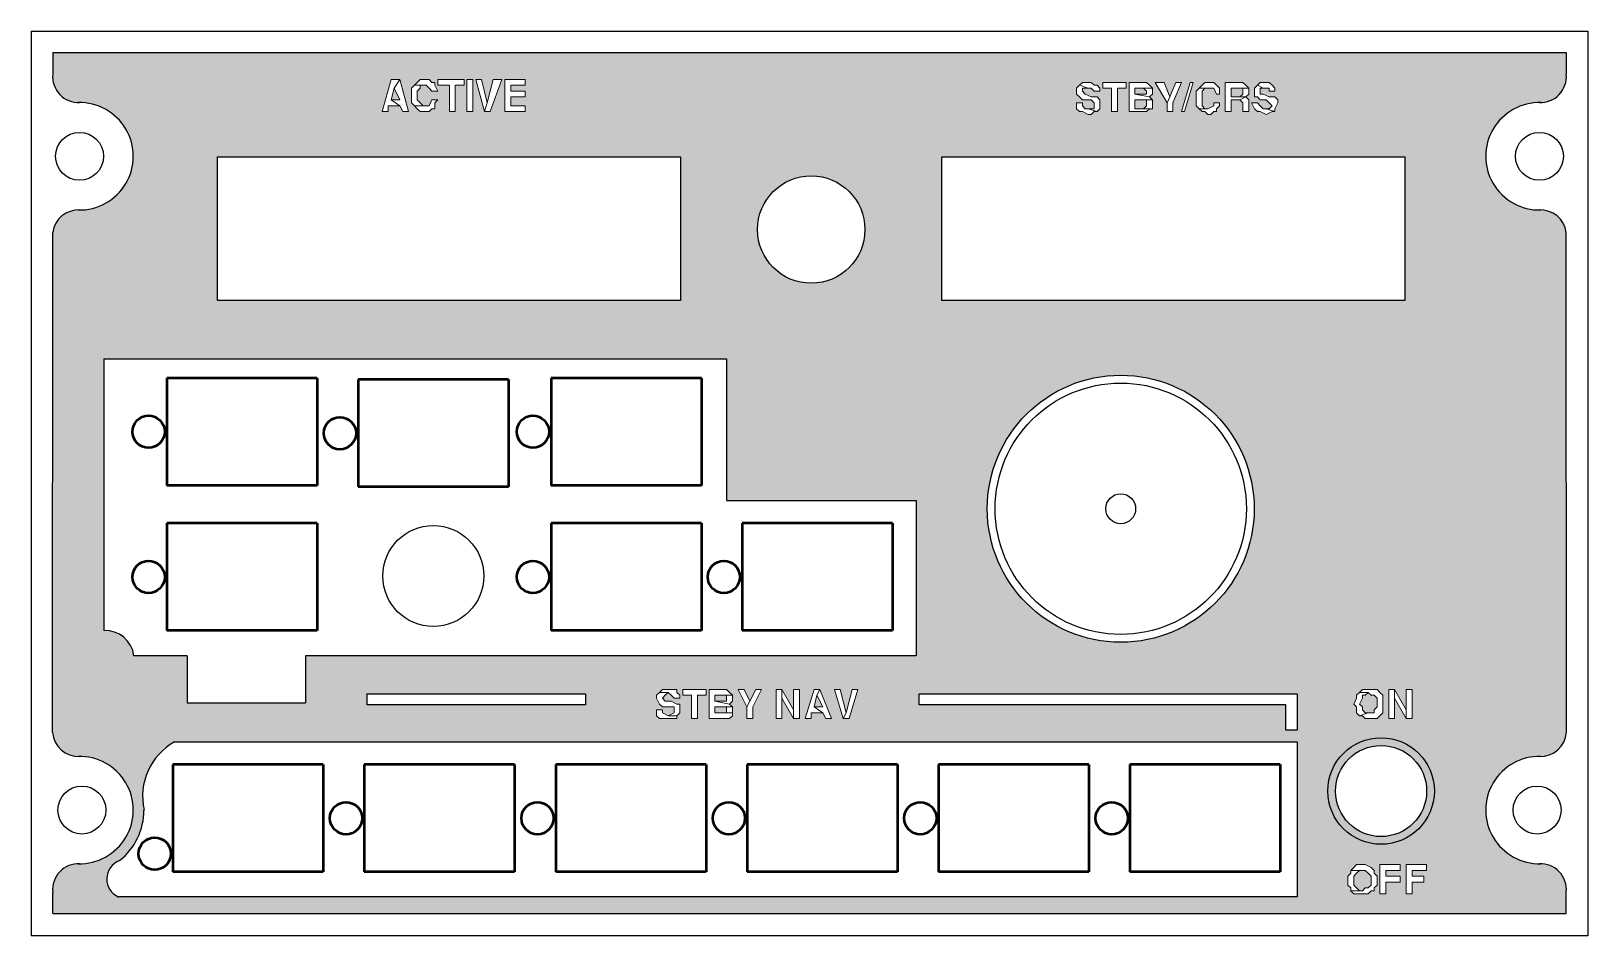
# Model space of a CAD drawing. Header units: inches. Extents: x 0 to 145, y 0 to 84.
import ezdxf

# ---------------------------------------------------------------- set-up
doc = ezdxf.new("R2010")
doc.units = ezdxf.units.IN
doc.header["$MEASUREMENT"] = 0

msp = doc.modelspace()

# ---------------------------------------------------------------- hatches: boundary and pattern name
at = {"true_color": 0x000000}
h = msp.add_hatch(color=18, dxfattribs=at)
h.dxf.hatch_style = 1
h.paths.add_polyline_path([(142.98, 65.48, 0.371801), (140.62, 67.58, -1.025802), (140.62, 77.57, 0.438302), (142.99, 80.22), (142.99, 82.22), (2.01, 82.22), (2.01, 80.22, 0.438302), (4.38, 77.57, -1.025802), (4.38, 67.58, 0.371801), (2.02, 65.48), (2, 18.92, 0.38499), (4.37, 16.71, -1.027097), (4.39, 6.71, 0.438302), (2.01, 4.07), (2.01, 2.07), (142.99, 2.07), (142.99, 4.07, 0.438302), (140.61, 6.71, -1.027097), (140.63, 16.71, 0.38499), (143, 18.92)])
h.paths.add_polyline_path([(89.06, 39.76, -1), (113.91, 39.76, -1)], flags=16)
h.paths.add_polyline_path([(89.79, 39.76, -1), (113.19, 39.76, -1)], flags=0)
h.paths.add_polyline_path([(117.91, 22.54), (117.91, 19.16), (116.87, 19.16), (116.87, 21.51), (82.7, 21.51), (82.7, 22.54)], flags=16)
h.paths.add_polyline_path([(82.44, 26.08), (25.57, 26.08), (25.57, 21.7), (14.52, 21.7), (14.52, 26.08), (9.58, 26.08, 0.379663), (6.77, 28.44), (6.77, 53.7), (64.77, 53.7), (64.77, 40.53), (82.44, 40.53)], flags=16)
h.paths.add_polyline_path([(117.93, 18.06), (117.93, 3.62), (8.15, 3.62, -0.681273), (8.24, 7.01, 0.229147), (10.51, 11.71, -0.331877), (13.36, 18.06)], flags=16)
h.paths.add_polyline_path([(80.22, 28.41), (66.22, 28.41), (66.22, 38.41), (80.22, 38.41)], flags=0)
h.paths.add_polyline_path([(98.52, 15.95), (98.52, 5.95), (84.52, 5.95), (84.52, 15.95)], flags=0)
h.paths.add_polyline_path([(77, 22.94), (76.18, 20.22), (75.64, 20.22), (74.83, 22.94), (75.37, 22.94), (75.91, 20.76), (76.46, 22.94)], flags=16)
h.paths.add_polyline_path([(100.1, 39.76, -1), (102.88, 39.76, -1)], flags=0)
h.paths.add_polyline_path([(80.69, 15.95), (80.69, 5.95), (66.69, 5.95), (66.69, 15.95)], flags=0)
h.paths.add_polyline_path([(102.35, 15.95), (116.35, 15.95), (116.35, 5.95), (102.35, 5.95)], flags=0)
h.paths.add_polyline_path([(84.32, 10.95, -1), (81.32, 10.95, -1)], flags=0)
h.paths.add_polyline_path([(74.55, 20.22), (74.01, 20.22), (73.74, 20.76), (72.65, 20.76), (72.65, 20.22), (72.11, 20.22), (72.92, 22.94), (73.47, 22.94)], flags=16)
h.paths.add_polyline_path([(102.15, 10.95, -1), (99.15, 10.95, -1)], flags=0)
h.paths.add_polyline_path([(71.56, 22.94), (71.56, 20.22), (71.02, 20.22), (69.93, 22.12), (69.93, 20.22), (69.39, 20.22), (69.39, 22.94), (69.93, 22.94), (71.02, 21.03), (71.02, 22.94)], flags=16)
h.paths.add_polyline_path([(68.03, 22.94), (67.22, 21.31), (67.22, 20.22), (66.67, 20.22), (66.67, 21.31), (65.86, 22.94), (66.4, 22.94), (66.95, 21.85), (67.49, 22.94)], flags=16)
h.paths.add_polyline_path([(63.02, 33.41, -1), (66.02, 33.41, -1)], flags=0)
h.paths.add_polyline_path([(65.32, 22.39), (65.32, 22.12), (65.32, 21.85), (65.04, 21.58), (65.32, 21.31), (65.32, 21.03), (65.32, 20.76), (65.32, 20.49), (65.04, 20.22), (64.5, 20.22), (63.14, 20.22), (63.14, 22.94), (64.5, 22.94), (64.77, 22.94), (65.04, 22.66)], flags=16)
h.paths.add_polyline_path([(62.87, 22.94), (62.87, 22.39), (62.06, 22.39), (62.06, 20.22), (61.51, 20.22), (61.51, 22.39), (60.7, 22.39), (60.7, 22.94)], flags=16)
h.paths.add_polyline_path([(62.44, 28.41), (48.44, 28.41), (48.44, 38.41), (62.44, 38.41)], flags=0)
h.paths.add_polyline_path([(66.49, 10.95, -1), (63.49, 10.95, -1)], flags=0)
h.paths.add_polyline_path([(62.86, 15.95), (62.86, 5.95), (48.86, 5.95), (48.86, 15.95)], flags=0)
h.paths.add_polyline_path([(60.43, 22.39), (60.43, 22.12), (59.88, 22.12), (59.61, 22.39), (59.34, 22.66), (59.07, 22.39), (58.8, 22.12), (59.07, 21.85), (59.61, 21.85), (60.15, 21.58), (60.43, 21.58), (60.43, 21.31), (60.43, 21.03), (60.43, 20.76), (60.15, 20.49), (60.15, 20.22), (59.88, 20.22), (59.61, 20.22), (59.34, 20.22), (59.07, 20.22), (58.52, 20.22), (58.25, 20.49), (58.25, 21.03), (58.8, 21.03), (58.8, 20.76), (59.34, 20.49), (59.88, 20.76), (59.88, 21.03), (59.88, 21.31), (59.61, 21.31), (58.8, 21.31), (58.52, 21.58), (58.25, 22.12), (58.25, 22.39), (58.52, 22.66), (58.8, 22.94), (59.34, 22.94), (59.61, 22.94), (60.15, 22.94), (60.15, 22.66)], flags=16)
h.paths.add_polyline_path([(84.83, 59.15), (84.83, 72.51), (127.94, 72.51), (127.94, 59.15)], flags=16)
h.paths.add_polyline_path([(62.44, 41.93), (48.44, 41.93), (48.44, 51.93), (62.44, 51.93)], flags=0)
h.paths.add_polyline_path([(130.71, 13.48, -1), (120.78, 13.48, -1)], flags=16)
h.paths.add_polyline_path([(123.19, 21.58), (123.46, 22.12), (123.46, 22.39), (123.73, 22.66), (124, 22.94), (124.27, 22.94), (124.55, 22.94), (125.09, 22.94), (125.36, 22.94), (125.63, 22.66), (125.9, 22.39), (125.9, 21.85), (125.9, 21.58), (125.9, 21.31), (125.9, 20.76), (125.63, 20.49), (125.36, 20.22), (125.09, 20.22), (124.55, 20.22), (124.27, 20.22), (124, 20.49), (123.73, 20.49), (123.46, 20.76), (123.46, 21.31)], flags=16)
h.paths.add_polyline_path([(129.98, 13.48, -1), (121.51, 13.48, -1)], flags=0)
h.paths.add_polyline_path([(126.45, 22.94), (126.99, 22.94), (128.08, 21.03), (128.08, 22.94), (128.62, 22.94), (128.62, 20.22), (128.08, 20.22), (126.99, 22.12), (126.99, 20.22), (126.45, 20.22)], flags=16)
h.paths.add_polyline_path([(67.66, 65.75, -1), (77.66, 65.75, -1)], flags=16)
h.paths.add_polyline_path([(122.91, 6.09), (123.19, 6.36), (123.46, 6.63), (124, 6.63), (124.27, 6.63), (124.82, 6.36), (125.09, 6.09), (125.09, 5.82), (125.36, 5.55), (125.36, 5.28), (125.36, 4.73), (125.09, 4.46), (125.09, 4.19), (124.82, 4.19), (124.55, 3.92), (124.27, 3.92), (124, 3.92), (123.73, 3.92), (123.19, 3.92), (122.91, 4.19), (122.91, 4.46), (122.64, 4.73), (122.64, 5.28), (122.64, 5.55), (122.91, 5.82)], flags=16)
h.paths.add_polyline_path([(51.65, 22.54), (51.65, 21.51), (31.28, 21.51), (31.28, 22.54)], flags=16)
h.paths.add_polyline_path([(125.63, 6.63), (127.53, 6.63), (127.53, 6.09), (126.18, 6.09), (126.18, 5.55), (127.53, 5.55), (127.53, 5), (126.18, 5), (126.18, 3.92), (125.63, 3.92)], flags=16)
h.paths.add_polyline_path([(45.24, 33.41, -1), (48.24, 33.41, -1)], flags=0)
h.paths.add_polyline_path([(128.08, 6.63), (129.98, 6.63), (129.98, 6.09), (128.62, 6.09), (128.62, 5.55), (129.71, 5.55), (129.71, 5), (128.62, 5), (128.62, 3.92), (128.08, 3.92)], flags=16)
h.paths.add_polyline_path([(60.49, 59.15), (17.37, 59.15), (17.37, 72.51), (60.49, 72.51)], flags=16)
h.paths.add_polyline_path([(48.66, 10.95, -1), (45.66, 10.95, -1)], flags=0)
h.paths.add_polyline_path([(45.24, 46.93, -1), (48.24, 46.93, -1)], flags=0)
h.paths.add_polyline_path([(45.03, 15.95), (45.03, 5.95), (31.03, 5.95), (31.03, 15.95)], flags=0)
h.paths.add_polyline_path([(44.46, 41.79), (30.46, 41.79), (30.46, 51.79), (44.46, 51.79)], flags=0)
h.paths.add_polyline_path([(32.76, 33.5, -1), (42.16, 33.5, -1)], flags=0)
h.paths.add_polyline_path([(98.46, 76.46), (97.92, 76.73), (97.65, 76.73), (97.38, 77), (97.38, 77.55), (97.92, 77.55), (97.92, 77.28), (98.19, 77), (98.46, 77), (98.73, 77), (99.01, 77), (99.01, 77.28), (99.01, 77.55), (98.73, 77.82), (97.92, 77.82), (97.65, 78.09), (97.38, 78.36), (97.38, 78.63), (97.38, 78.91), (97.65, 79.18), (97.92, 79.45), (98.19, 79.45), (98.46, 79.45), (98.73, 79.45), (99.01, 79.18), (99.28, 79.18), (99.55, 78.91), (99.55, 78.63), (99.01, 78.63), (98.73, 78.91), (98.46, 78.91), (97.92, 78.91), (97.92, 78.63), (98.19, 78.36), (98.73, 78.09), (99.28, 78.09), (99.55, 77.82), (99.55, 77.55), (99.55, 77), (99.28, 76.73), (99.01, 76.73), (98.73, 76.46)], flags=16)
h.paths.add_polyline_path([(100.64, 76.73), (100.64, 78.91), (99.82, 78.91), (99.82, 79.45), (101.99, 79.45), (101.99, 78.91), (101.18, 78.91), (101.18, 76.73)], flags=16)
h.paths.add_polyline_path([(102.27, 76.73), (102.27, 79.45), (103.35, 79.45), (103.9, 79.45), (104.17, 79.18), (104.44, 78.91), (104.44, 78.63), (104.44, 78.36), (104.17, 78.09), (104.44, 77.82), (104.44, 77.55), (104.44, 77), (104.17, 77), (103.9, 76.73), (103.62, 76.73)], flags=16)
h.paths.add_polyline_path([(105.8, 76.73), (105.8, 77.55), (104.71, 79.45), (105.53, 79.45), (106.07, 78.09), (106.61, 79.45), (107.16, 79.45), (106.34, 77.55), (106.34, 76.73)], flags=16)
h.paths.add_polyline_path([(107.16, 76.73), (107.97, 79.45), (108.24, 79.45), (107.43, 76.73)], flags=16)
h.paths.add_polyline_path([(109.6, 76.46), (109.33, 76.73), (109.06, 76.73), (108.79, 77), (108.52, 77.28), (108.52, 77.55), (108.52, 78.09), (108.52, 78.36), (108.52, 78.63), (108.79, 78.91), (109.06, 79.18), (109.33, 79.45), (109.6, 79.45), (110.15, 79.45), (110.42, 79.18), (110.69, 78.91), (110.69, 78.63), (110.69, 78.36), (110.42, 78.36), (110.15, 78.91), (109.87, 78.91), (109.6, 78.91), (109.33, 78.91), (109.06, 78.63), (109.06, 78.36), (109.06, 78.09), (109.06, 77.55), (109.06, 77.28), (109.33, 77), (109.6, 77), (110.15, 77.28), (110.15, 77.55), (110.69, 77.55), (110.69, 77.28), (110.42, 77), (110.42, 76.73), (110.15, 76.73), (109.87, 76.46)], flags=16)
h.paths.add_polyline_path([(111.23, 76.73), (111.23, 79.45), (112.86, 79.45), (113.13, 79.18), (113.41, 78.91), (113.41, 78.63), (113.41, 78.36), (113.13, 78.09), (113.41, 77.82), (113.41, 77.55), (113.41, 77), (113.41, 76.73), (112.86, 76.73), (112.86, 77), (112.86, 77.28), (112.86, 77.55), (112.59, 77.82), (111.78, 77.82), (111.78, 76.73)], flags=16)
h.paths.add_polyline_path([(114.22, 76.73), (113.95, 77), (113.68, 77.55), (114.22, 77.55), (114.49, 77.28), (114.76, 77), (115.04, 77), (115.31, 77), (115.58, 77.28), (115.31, 77.55), (115.04, 77.82), (114.49, 77.82), (114.22, 78.09), (113.95, 78.09), (113.95, 78.36), (113.95, 78.63), (113.95, 78.91), (114.22, 79.18), (114.49, 79.45), (114.76, 79.45), (115.31, 79.45), (115.58, 79.18), (115.85, 78.91), (115.85, 78.63), (115.31, 78.63), (115.31, 78.91), (115.04, 78.91), (114.76, 78.91), (114.49, 78.91), (114.49, 78.63), (114.49, 78.36), (114.76, 78.36), (115.31, 78.09), (115.58, 78.09), (115.85, 78.09), (116.12, 77.82), (116.12, 77.55), (115.85, 77), (115.85, 76.73), (115.58, 76.73), (115.04, 76.46), (114.49, 76.73)], flags=16)
h.paths.add_polyline_path([(30.83, 10.95, -1), (27.83, 10.95, -1)], flags=0)
h.paths.add_polyline_path([(27.26, 46.79, -1), (30.26, 46.79, -1)], flags=0)
h.paths.add_polyline_path([(26.64, 28.41), (12.64, 28.41), (12.64, 38.41), (26.64, 38.41)], flags=0)
h.paths.add_polyline_path([(27.21, 15.95), (27.21, 5.95), (13.21, 5.95), (13.21, 15.95)], flags=0)
h.paths.add_polyline_path([(26.64, 41.93), (12.64, 41.93), (12.64, 51.93), (26.64, 51.93)], flags=0)
h.paths.add_polyline_path([(46.03, 76.73), (44.12, 76.73), (44.12, 79.72), (46.03, 79.72), (46.03, 79.18), (44.67, 79.18), (44.67, 78.63), (46.03, 78.63), (46.03, 78.09), (44.67, 78.09), (44.67, 77.28), (46.03, 77.28)], flags=16)
h.paths.add_polyline_path([(42.77, 76.73), (42.22, 76.73), (41.41, 79.72), (41.95, 79.72), (42.49, 77.55), (43.04, 79.72), (43.85, 79.72)], flags=16)
h.paths.add_polyline_path([(41.13, 76.73), (40.59, 76.73), (40.59, 79.72), (41.13, 79.72)], flags=16)
h.paths.add_polyline_path([(39.5, 76.73), (38.96, 76.73), (38.96, 79.18), (37.87, 79.18), (37.87, 79.72), (40.32, 79.72), (40.32, 79.18), (39.5, 79.18)], flags=16)
h.paths.add_polyline_path([(37.6, 77), (37.33, 77), (37.06, 76.73), (36.79, 76.73), (36.52, 76.73), (36.24, 76.73), (35.97, 77), (35.7, 77.28), (35.43, 77.55), (35.43, 77.82), (35.43, 78.09), (35.43, 78.63), (35.43, 78.91), (35.7, 79.18), (35.97, 79.45), (36.24, 79.72), (36.79, 79.72), (37.06, 79.72), (37.33, 79.45), (37.6, 79.45), (37.6, 79.18), (37.87, 78.63), (37.33, 78.63), (37.06, 78.91), (36.79, 79.18), (36.24, 79.18), (36.24, 78.91), (35.97, 78.63), (35.97, 78.09), (35.97, 77.82), (36.24, 77.55), (36.52, 77.28), (36.79, 77.28), (37.06, 77.28), (37.33, 77.82), (37.87, 77.82), (37.6, 77.55)], flags=16)
h.paths.add_polyline_path([(35.16, 76.73), (34.61, 76.73), (34.34, 77.28), (33.26, 77.28), (33.26, 76.73), (32.71, 76.73), (33.53, 79.72), (34.34, 79.72)], flags=16)
h.paths.add_polyline_path([(9.44, 33.41, -1), (12.44, 33.41, -1)], flags=0)
h.paths.add_polyline_path([(13.01, 7.65, -1), (10.01, 7.65, -1)], flags=0)
h.paths.add_polyline_path([(9.44, 46.93, -1), (12.44, 46.93, -1)], flags=0)
h.paths.add_polyline_path([(125.36, 22.12), (125.09, 22.39), (124.82, 22.39), (124.55, 22.66), (124.27, 22.39), (124, 22.39), (124, 22.12), (123.73, 21.58), (124, 21.31), (124, 21.03), (124.27, 20.76), (124.55, 20.76), (125.09, 20.76), (125.09, 21.03), (125.36, 21.31), (125.36, 21.58)], flags=0)
h.paths.add_polyline_path([(73.19, 22.39), (72.92, 21.31), (73.74, 21.31)], flags=0)
h.paths.add_polyline_path([(64.77, 21.03), (64.77, 21.31), (64.5, 21.31), (63.69, 21.31), (63.69, 20.76), (64.77, 20.76)], flags=0)
h.paths.add_polyline_path([(64.77, 22.39), (64.5, 22.39), (63.69, 22.39), (63.69, 21.85), (64.5, 21.85), (64.77, 21.85), (64.77, 22.12)], flags=16)
h.paths.add_polyline_path([(124.82, 5.28), (124.82, 5.55), (124.55, 5.82), (124.27, 6.09), (124, 6.09), (123.73, 6.09), (123.46, 5.82), (123.19, 5.55), (123.19, 5.28), (123.19, 4.73), (123.46, 4.46), (123.73, 4.19), (124, 4.19), (124.27, 4.46), (124.55, 4.46), (124.82, 4.73)], flags=0)
h.paths.add_polyline_path([(103.9, 78.63), (103.62, 78.91), (102.81, 78.91), (102.81, 78.36), (103.62, 78.36), (103.9, 78.36)], flags=0)
h.paths.add_polyline_path([(103.9, 77.82), (103.62, 77.82), (102.81, 77.82), (102.81, 77), (103.62, 77), (103.9, 77.28), (103.9, 77.55)], flags=0)
h.paths.add_polyline_path([(112.86, 78.63), (112.86, 78.91), (112.59, 78.91), (111.78, 78.91), (111.78, 78.09), (112.59, 78.09), (112.86, 78.36)], flags=0)
h.paths.add_polyline_path([(33.8, 78.91), (33.53, 77.82), (34.34, 77.82)], flags=0)
h.paths.add_polyline_path([(113.19, 39.76, 1), (89.79, 39.76, 1)], flags=0)
h = msp.add_hatch(color=18, dxfattribs=at)
h.dxf.hatch_style = 1
h.paths.add_polyline_path([(64.77, 21.03), (64.77, 21.31), (64.5, 21.31), (63.69, 21.31), (63.69, 20.76), (64.77, 20.76)])
h.paths.add_polyline_path([(73.19, 22.39), (72.92, 21.31), (73.74, 21.31)])
h.paths.add_polyline_path([(124.82, 5.55), (124.55, 5.82), (124.27, 6.09), (124, 6.09), (123.73, 6.09), (123.46, 5.82), (123.19, 5.55), (123.19, 5.28), (123.19, 4.73), (123.46, 4.46), (123.73, 4.19), (124, 4.19), (124.27, 4.46), (124.55, 4.46), (124.82, 4.73), (124.82, 5.28)])
h.paths.add_polyline_path([(125.36, 21.58), (125.36, 22.12), (125.09, 22.39), (124.82, 22.39), (124.55, 22.66), (124.27, 22.39), (124, 22.39), (124, 22.12), (123.73, 21.58), (124, 21.31), (124, 21.03), (124.27, 20.76), (124.55, 20.76), (125.09, 20.76), (125.09, 21.03), (125.36, 21.31)])
h.paths.add_polyline_path([(33.8, 78.91), (33.53, 77.82), (34.34, 77.82)])
h.paths.add_polyline_path([(103.9, 77.55), (103.9, 77.82), (103.62, 77.82), (102.81, 77.82), (102.81, 77), (103.62, 77), (103.9, 77.28)])
h.paths.add_polyline_path([(103.9, 78.63), (103.62, 78.91), (102.81, 78.91), (102.81, 78.36), (103.62, 78.36), (103.9, 78.36)])
h.paths.add_polyline_path([(112.86, 78.63), (112.86, 78.91), (112.59, 78.91), (111.78, 78.91), (111.78, 78.09), (112.59, 78.09), (112.86, 78.36)])
at = {"lineweight": 50, "true_color": 0x000000}
h = msp.add_hatch(color=18, dxfattribs=at)
edge = h.paths.add_edge_path()
edge.add_arc((125.74, 13.48), 4.96, 0, 360)
edge = h.paths.add_edge_path(flags=16)
edge.add_arc((125.74, 13.48), 4.24, 0, 360)

# ---------------------------------------------------------------- linework, layer by layer
at = {"color": 18, "true_color": 0x000000}
for p, q in [((0, 84.22), (145, 84.22)), ((0, 84.22), (0, 0)), ((145, 84.22), (145, 0)), ((2.01, 82.22), (2.01, 80.22)), ((2.01, 82.22), (142.99, 82.22)), ((142.99, 82.22), (142.99, 80.22)), ((2, 18.92), (2.02, 65.48)), ((143, 18.92), (142.98, 65.48)), ((6.77, 53.7), (64.77, 53.7)), ((6.77, 53.7), (6.77, 28.44)), ((64.77, 53.7), (64.77, 40.53)), ((64.77, 40.53), (82.44, 40.53)), ((82.44, 40.53), (82.44, 26.08)), ((14.52, 26.08), (9.58, 26.08)), ((14.52, 26.08), (14.52, 21.7)), ((82.44, 26.08), (25.57, 26.08)), ((25.57, 26.08), (25.57, 21.7)), ((31.28, 22.54), (51.65, 22.54)), ((31.28, 22.54), (31.28, 21.51)), ((51.65, 22.54), (51.65, 21.51)), ((82.7, 21.51), (82.7, 22.54)), ((82.7, 22.54), (117.91, 22.54)), ((117.91, 22.54), (117.91, 19.16)), ((14.52, 21.7), (25.57, 21.7)), ((51.65, 21.51), (31.28, 21.51)), ((116.87, 21.51), (82.7, 21.51)), ((116.87, 19.16), (116.87, 21.51)), ((117.91, 19.16), (116.87, 19.16)), ((13.36, 18.06), (117.93, 18.06)), ((117.93, 18.06), (117.93, 3.62)), ((2.01, 2.07), (2.01, 4.07)), ((117.93, 3.62), (8.15, 3.62)), ((142.99, 2.07), (142.99, 4.07)), ((2.01, 2.07), (142.99, 2.07)), ((145, 0), (0, 0))]:
    msp.add_line(p, q, dxfattribs=at)
at = {"color": 18, "lineweight": 50, "true_color": 0x000000}
for p, q in [((12.64, 51.93), (12.64, 41.93)), ((26.64, 51.93), (12.64, 51.93)), ((26.64, 51.93), (26.64, 41.93)), ((30.46, 51.79), (30.46, 41.79)), ((44.46, 51.79), (30.46, 51.79)), ((44.46, 51.79), (44.46, 41.79)), ((48.44, 51.93), (48.44, 41.93)), ((62.44, 51.93), (48.44, 51.93)), ((62.44, 51.93), (62.44, 41.93)), ((26.64, 41.93), (12.64, 41.93)), ((44.46, 41.79), (30.46, 41.79)), ((62.44, 41.93), (48.44, 41.93)), ((12.64, 38.41), (12.64, 28.41)), ((26.64, 38.41), (12.64, 38.41)), ((26.64, 38.41), (26.64, 28.41)), ((48.44, 38.41), (48.44, 28.41)), ((62.44, 38.41), (48.44, 38.41)), ((62.44, 38.41), (62.44, 28.41)), ((66.22, 38.41), (66.22, 28.41)), ((80.22, 38.41), (66.22, 38.41)), ((80.22, 38.41), (80.22, 28.41)), ((26.64, 28.41), (12.64, 28.41)), ((62.44, 28.41), (48.44, 28.41)), ((80.22, 28.41), (66.22, 28.41)), ((13.21, 15.95), (13.21, 5.95)), ((27.21, 15.95), (13.21, 15.95)), ((27.21, 15.95), (27.21, 5.95)), ((31.03, 15.95), (31.03, 5.95)), ((45.03, 15.95), (31.03, 15.95)), ((45.03, 15.95), (45.03, 5.95)), ((48.86, 15.95), (48.86, 5.95)), ((62.86, 15.95), (48.86, 15.95)), ((62.86, 15.95), (62.86, 5.95)), ((66.69, 15.95), (66.69, 5.95)), ((80.69, 15.95), (66.69, 15.95)), ((80.69, 15.95), (80.69, 5.95)), ((84.52, 15.95), (84.52, 5.95)), ((98.52, 15.95), (84.52, 15.95)), ((98.52, 15.95), (98.52, 5.95)), ((116.35, 15.95), (102.35, 15.95)), ((102.35, 15.95), (102.35, 5.95)), ((116.35, 15.95), (116.35, 5.95)), ((27.21, 5.95), (13.21, 5.95)), ((45.03, 5.95), (31.03, 5.95)), ((62.86, 5.95), (48.86, 5.95)), ((80.69, 5.95), (66.69, 5.95)), ((98.52, 5.95), (84.52, 5.95)), ((116.35, 5.95), (102.35, 5.95))]:
    msp.add_line(p, q, dxfattribs=at)
at = {"color": 18, "lineweight": 0, "true_color": 0x000000}
for points in [[(34.34, 79.72), (33.53, 79.72), (32.71, 76.73), (33.26, 76.73), (33.26, 77.28), (34.34, 77.28), (33.53, 77.82), (33.8, 78.91)], [(34.34, 79.72), (33.8, 78.91), (34.34, 77.82), (33.53, 77.82), (34.34, 77.28), (34.61, 76.73), (35.16, 76.73)], [(35.7, 79.18), (35.43, 78.91), (35.43, 78.63), (35.43, 78.09), (35.43, 78.09), (35.43, 77.82), (35.43, 77.55), (35.7, 77.28), (36.79, 77.28), (36.52, 77.28), (36.24, 77.55), (35.97, 77.82), (35.97, 78.09), (35.97, 78.09), (35.97, 78.63), (36.24, 78.91), (36.24, 79.18), (36.79, 79.18)], [(36.79, 79.72), (36.24, 79.72), (35.97, 79.45), (35.7, 79.18), (36.79, 79.18), (36.79, 79.18), (37.06, 78.91), (37.06, 78.91), (37.33, 78.63), (37.87, 78.63), (37.87, 78.63), (37.6, 79.18), (37.6, 79.45), (37.33, 79.45), (37.06, 79.72)], [(40.32, 79.72), (37.87, 79.72), (37.87, 79.18), (38.96, 79.18), (38.96, 76.73), (39.5, 76.73), (39.5, 79.18), (40.32, 79.18)], [(41.13, 76.73), (40.59, 76.73), (40.59, 79.72), (41.13, 79.72), (41.13, 76.73)], [(41.95, 79.72), (41.41, 79.72), (42.22, 76.73), (42.49, 77.55)], [(43.85, 79.72), (43.04, 79.72), (42.49, 77.55), (42.22, 76.73), (42.77, 76.73)], [(46.03, 79.72), (44.12, 79.72), (44.12, 76.73), (46.03, 76.73), (46.03, 77.28), (44.67, 77.28), (44.67, 78.09), (46.03, 78.09), (46.03, 78.63), (44.67, 78.63), (44.67, 79.18), (46.03, 79.18)], [(97.65, 79.18), (97.38, 78.91), (97.38, 78.63), (97.38, 78.36), (97.65, 78.09), (97.65, 78.09), (97.92, 77.82), (98.73, 77.82), (99.01, 77.55), (99.01, 77.28), (99.01, 77), (98.73, 77), (98.46, 77), (99.28, 76.73), (99.55, 77), (99.55, 77.55), (99.55, 77.82), (99.28, 78.09), (99.28, 78.09), (98.73, 78.09), (98.19, 78.36), (98.19, 78.36), (97.92, 78.63), (97.92, 78.63), (97.92, 78.91), (98.46, 78.91)], [(98.46, 79.45), (98.19, 79.45), (97.92, 79.45), (97.65, 79.18), (98.46, 78.91), (98.46, 78.91), (98.73, 78.91), (98.73, 78.91), (99.01, 78.63), (99.55, 78.63), (99.55, 78.63), (99.55, 78.91), (99.28, 79.18), (99.01, 79.18), (98.73, 79.45)], [(101.99, 79.45), (99.82, 79.45), (99.82, 78.91), (100.64, 78.91), (100.64, 76.73), (101.18, 76.73), (101.18, 78.91), (101.99, 78.91)], [(103.35, 79.45), (102.27, 79.45), (102.27, 76.73), (103.62, 76.73), (103.62, 76.73), (103.9, 76.73), (104.17, 77), (104.44, 77), (102.81, 77), (102.81, 77.82), (103.62, 77.82), (104.44, 77.82), (104.17, 78.09), (102.81, 78.36), (102.81, 78.91), (103.62, 78.91), (104.44, 78.91), (104.17, 79.18), (103.9, 79.45)], [(104.44, 78.91), (103.62, 78.91), (103.62, 78.91), (103.9, 78.63), (103.9, 78.36), (103.62, 78.36), (102.81, 78.36), (104.17, 78.09), (104.44, 78.36), (104.44, 78.63)], [(105.53, 79.45), (104.71, 79.45), (105.8, 77.55), (106.07, 78.09)], [(107.16, 79.45), (106.61, 79.45), (106.07, 78.09), (105.8, 77.55), (105.8, 76.73), (106.34, 76.73), (106.34, 77.55)], [(108.24, 79.45), (107.43, 76.73), (107.16, 76.73), (107.97, 79.45), (108.24, 79.45)], [(108.79, 78.91), (108.52, 78.63), (108.52, 78.36), (108.52, 78.09), (108.52, 78.09), (108.52, 77.55), (108.52, 77.28), (108.79, 77), (109.6, 77), (109.33, 77), (109.06, 77.28), (109.06, 77.55), (109.06, 78.09), (109.06, 78.09), (109.06, 78.36), (109.06, 78.63), (109.33, 78.91), (109.6, 78.91)], [(109.6, 79.45), (109.33, 79.45), (109.06, 79.18), (108.79, 78.91), (109.6, 78.91), (109.87, 78.91), (110.15, 78.91), (110.15, 78.91), (110.42, 78.36), (110.69, 78.36), (110.69, 78.63), (110.69, 78.91), (110.42, 79.18), (110.42, 79.18), (110.15, 79.45)], [(112.86, 79.45), (111.23, 79.45), (111.23, 76.73), (111.78, 76.73), (111.78, 77.82), (112.59, 77.82), (113.13, 78.09), (113.13, 78.09), (111.78, 78.09), (111.78, 78.91), (112.59, 78.91), (113.41, 78.91), (113.13, 79.18), (113.13, 79.18)], [(113.41, 78.91), (112.59, 78.91), (112.86, 78.91), (112.86, 78.63), (112.86, 78.36), (112.59, 78.09), (111.78, 78.09), (113.13, 78.09), (113.41, 78.36), (113.41, 78.63)], [(114.22, 79.18), (113.95, 78.91), (113.95, 78.63), (113.95, 78.36), (113.95, 78.09), (114.22, 78.09), (114.49, 77.82), (115.04, 77.82), (115.31, 77.55), (115.58, 77.28), (115.31, 77), (115.31, 77), (115.04, 77), (115.85, 76.73), (115.85, 77), (116.12, 77.55), (116.12, 77.82), (115.85, 78.09), (115.58, 78.09), (115.31, 78.09), (114.76, 78.36), (114.49, 78.36), (114.49, 78.63), (114.49, 78.63), (114.49, 78.91), (114.76, 78.91)], [(114.76, 79.45), (114.76, 79.45), (114.49, 79.45), (114.22, 79.18), (114.76, 78.91), (115.04, 78.91), (115.31, 78.91), (115.31, 78.91), (115.31, 78.63), (115.85, 78.63), (115.85, 78.63), (115.85, 78.91), (115.58, 79.18), (115.58, 79.18), (115.31, 79.45)], [(37.87, 77.82), (37.33, 77.82), (37.33, 77.82), (37.06, 77.28), (37.06, 77.28), (36.79, 77.28), (35.7, 77.28), (35.97, 77), (36.24, 76.73), (36.52, 76.73), (36.79, 76.73), (37.06, 76.73), (37.33, 77), (37.6, 77), (37.6, 77.55)], [(97.92, 77.55), (97.38, 77.55), (97.38, 77.55), (97.38, 77), (97.65, 76.73), (97.65, 76.73), (97.92, 76.73), (98.46, 76.46), (98.73, 76.46), (99.01, 76.73), (99.28, 76.73), (99.28, 76.73), (98.46, 77), (98.19, 77), (97.92, 77.28)], [(104.44, 77.82), (103.62, 77.82), (103.9, 77.82), (103.9, 77.55), (103.9, 77.28), (103.62, 77), (102.81, 77), (104.44, 77), (104.44, 77.55), (104.44, 77.55)], [(110.69, 77.55), (110.15, 77.55), (110.15, 77.55), (110.15, 77.28), (110.15, 77.28), (109.6, 77), (108.79, 77), (109.06, 76.73), (109.33, 76.73), (109.6, 76.46), (109.87, 76.46), (110.15, 76.73), (110.42, 76.73), (110.42, 77), (110.69, 77.28)], [(113.13, 78.09), (112.59, 77.82), (112.86, 77.55), (112.86, 77.28), (112.86, 77), (112.86, 76.73), (113.41, 76.73), (113.41, 76.73), (113.41, 77), (113.41, 77.55), (113.41, 77.82)], [(114.22, 77.55), (113.68, 77.55), (113.68, 77.55), (113.95, 77), (114.22, 76.73), (114.22, 76.73), (114.49, 76.73), (115.04, 76.46), (115.04, 76.46), (115.58, 76.73), (115.85, 76.73), (115.85, 76.73), (115.04, 77), (114.76, 77), (114.49, 77.28)], [(58.52, 22.66), (58.25, 22.39), (58.25, 22.12), (58.25, 22.12), (58.52, 21.58), (58.52, 21.58), (58.8, 21.31), (59.61, 21.31), (59.88, 21.31), (59.88, 21.03), (59.88, 20.76), (59.88, 20.76), (59.34, 20.49), (60.15, 20.49), (60.43, 20.76), (60.43, 21.03), (60.43, 21.31), (60.43, 21.58), (60.15, 21.58), (59.61, 21.85), (59.07, 21.85), (59.07, 21.85), (58.8, 22.12), (58.8, 22.12), (59.07, 22.39), (59.34, 22.66)], [(59.34, 22.94), (59.34, 22.94), (58.8, 22.94), (58.52, 22.66), (59.34, 22.66), (59.34, 22.66), (59.61, 22.39), (59.61, 22.39), (59.88, 22.12), (60.43, 22.12), (60.43, 22.12), (60.43, 22.39), (60.15, 22.66), (60.15, 22.94), (59.61, 22.94)], [(62.87, 22.94), (60.7, 22.94), (60.7, 22.39), (61.51, 22.39), (61.51, 20.22), (62.06, 20.22), (62.06, 22.39), (62.87, 22.39)], [(64.5, 22.94), (63.14, 22.94), (63.14, 20.22), (64.5, 20.22), (64.5, 20.22), (65.04, 20.22), (65.32, 20.49), (65.32, 20.76), (63.69, 20.76), (63.69, 21.31), (64.5, 21.31), (65.32, 21.31), (65.04, 21.58), (63.69, 21.85), (63.69, 22.39), (64.5, 22.39), (65.32, 22.39), (65.04, 22.66), (64.77, 22.94)], [(65.32, 22.39), (64.5, 22.39), (64.77, 22.39), (64.77, 22.12), (64.77, 21.85), (64.5, 21.85), (63.69, 21.85), (65.04, 21.58), (65.32, 21.85), (65.32, 22.12)], [(66.4, 22.94), (65.86, 22.94), (66.67, 21.31), (66.95, 21.85)], [(68.03, 22.94), (67.49, 22.94), (66.95, 21.85), (66.67, 21.31), (66.67, 20.22), (67.22, 20.22), (67.22, 21.31)], [(69.93, 22.94), (69.39, 22.94), (69.39, 20.22), (69.93, 20.22), (69.93, 22.12)], [(69.93, 22.94), (69.93, 22.12), (71.02, 20.22), (71.02, 21.03)], [(71.56, 22.94), (71.02, 22.94), (71.02, 21.03), (71.02, 20.22), (71.56, 20.22)], [(73.47, 22.94), (72.92, 22.94), (72.11, 20.22), (72.65, 20.22), (72.65, 20.76), (73.74, 20.76), (72.92, 21.31), (73.19, 22.39)], [(73.47, 22.94), (73.19, 22.39), (73.74, 21.31), (72.92, 21.31), (73.74, 20.76), (74.01, 20.22), (74.55, 20.22)], [(75.37, 22.94), (74.83, 22.94), (75.64, 20.22), (75.91, 20.76)], [(77, 22.94), (76.46, 22.94), (75.91, 20.76), (75.64, 20.22), (76.18, 20.22)], [(123.73, 22.66), (123.46, 22.39), (123.46, 22.12), (123.19, 21.58), (123.46, 21.31), (123.46, 20.76), (123.73, 20.49), (124.55, 20.76), (124.27, 20.76), (124, 21.03), (124, 21.03), (124, 21.31), (123.73, 21.58), (124, 22.12), (124, 22.39), (124.27, 22.39), (124.55, 22.66)], [(124.55, 22.94), (124.55, 22.94), (124.27, 22.94), (124, 22.94), (123.73, 22.66), (124.55, 22.66), (124.82, 22.39), (125.09, 22.39), (125.09, 22.39), (125.36, 22.12), (125.36, 21.58), (125.36, 21.31), (125.09, 21.03), (125.09, 20.76), (124.55, 20.76), (123.73, 20.49), (123.73, 20.49), (124, 20.49), (124.27, 20.22), (124.55, 20.22), (125.09, 20.22), (125.36, 20.22), (125.63, 20.49), (125.63, 20.49), (125.9, 20.76), (125.9, 21.31), (125.9, 21.58), (125.9, 21.85), (125.9, 22.39), (125.63, 22.66), (125.63, 22.66), (125.36, 22.94), (125.09, 22.94)], [(126.99, 22.94), (126.45, 22.94), (126.45, 20.22), (126.99, 20.22), (126.99, 22.12)], [(126.99, 22.94), (126.99, 22.12), (128.08, 20.22), (128.08, 21.03)], [(128.62, 22.94), (128.08, 22.94), (128.08, 21.03), (128.08, 20.22), (128.62, 20.22)], [(58.8, 21.03), (58.25, 21.03), (58.25, 21.03), (58.25, 20.49), (58.52, 20.22), (58.52, 20.22), (59.07, 20.22), (59.34, 20.22), (59.61, 20.22), (59.88, 20.22), (60.15, 20.22), (60.15, 20.49), (59.34, 20.49), (59.34, 20.49), (58.8, 20.76)], [(65.32, 21.31), (64.5, 21.31), (64.77, 21.31), (64.77, 21.03), (64.77, 20.76), (64.5, 20.76), (63.69, 20.76), (65.32, 20.76), (65.32, 21.03), (65.32, 21.03)], [(122.91, 6.09), (122.91, 5.82), (122.64, 5.55), (122.64, 5.28), (122.64, 4.73), (122.91, 4.46), (122.91, 4.19), (124, 4.19), (123.73, 4.19), (123.46, 4.46), (123.46, 4.46), (123.19, 4.73), (123.19, 5.28), (123.19, 5.55), (123.46, 5.82), (123.73, 6.09), (124, 6.09)], [(124, 6.63), (124, 6.63), (123.46, 6.63), (123.19, 6.36), (122.91, 6.09), (124, 6.09), (124.27, 6.09), (124.55, 5.82), (124.55, 5.82), (124.82, 5.55), (124.82, 5.28), (124.82, 4.73), (124.55, 4.46), (124.27, 4.46), (124, 4.19), (122.91, 4.19), (122.91, 4.19), (123.19, 3.92), (123.73, 3.92), (124, 3.92), (124.27, 3.92), (124.55, 3.92), (124.82, 4.19), (125.09, 4.19), (125.09, 4.46), (125.36, 4.73), (125.36, 5.28), (125.36, 5.55), (125.09, 5.82), (125.09, 6.09), (125.09, 6.09), (124.82, 6.36), (124.27, 6.63)], [(127.53, 6.63), (125.63, 6.63), (125.63, 3.92), (126.18, 3.92), (126.18, 5), (127.53, 5), (127.53, 5.55), (126.18, 5.55), (126.18, 6.09), (127.53, 6.09)], [(129.98, 6.63), (128.08, 6.63), (128.08, 3.92), (128.62, 3.92), (128.62, 5), (129.71, 5), (129.71, 5.55), (128.62, 5.55), (128.62, 6.09), (129.98, 6.09)]]:
    msp.add_lwpolyline(points, close=True, dxfattribs=at)
at = {"color": 18, "true_color": 0x000000}
for points in [[(17.37, 72.51), (60.49, 72.51), (60.49, 59.15), (17.37, 59.15)], [(84.83, 72.51), (127.94, 72.51), (127.94, 59.15), (84.83, 59.15)]]:
    msp.add_lwpolyline(points, close=True, dxfattribs=at)
for centre, radius in [((4.51, 72.57), 2.23), ((140.49, 72.57), 2.23), ((72.66, 65.75), 5), ((101.49, 39.76), 12.43), ((101.49, 39.76), 11.7), ((101.49, 39.76), 1.39), ((37.46, 33.5), 4.7), ((125.74, 13.48), 4.96), ((125.74, 13.48), 4.24), ((4.73, 11.71), 2.23), ((140.27, 11.71), 2.23)]:
    msp.add_circle(centre, radius, dxfattribs=at)
at = {"color": 18, "lineweight": 50, "true_color": 0x000000}
for centre in [(10.94, 46.93), (28.76, 46.79), (46.74, 46.93), (10.94, 33.41), (46.74, 33.41), (64.52, 33.41), (29.33, 10.95), (47.16, 10.95), (64.99, 10.95), (82.82, 10.95), (100.65, 10.95), (11.51, 7.65)]:
    msp.add_circle(centre, 1.5, dxfattribs=at)
at = {"color": 18, "true_color": 0x000000}
for centre, radius, start, end in [((4.42, 79.99), 2.42, 174.548, 272.2397), ((140.58, 79.99), 2.42, 267.7603, 5.452), ((4.51, 72.57), 5, 268.5406, 91.4594), ((140.49, 72.57), 5, 88.5406, 271.4594), ((4.42, 65.16), 2.42, 87.7603, 172.3611), ((140.58, 65.16), 2.42, 7.6389, 92.2397), ((6.85, 25.68), 2.76, 8.3527, 91.5123), ((4.41, 19.12), 2.42, 184.1178, 272.4616), ((140.59, 19.12), 2.42, 267.5384, 355.8822), ((16.2, 12.98), 5.82, 119.1254, 192.5647), ((4.51, 11.71), 5, 268.5406, 91.4594), ((140.49, 11.71), 5, 88.5406, 271.4594), ((4.51, 11.71), 6, 308.3746, 360), ((4.42, 4.3), 2.42, 87.7603, 185.452), ((8.86, 5.29), 1.82, 110.0266, 247.0887), ((140.58, 4.3), 2.42, 354.548, 92.2397)]:
    msp.add_arc(centre, radius, start, end, dxfattribs=at)

doc.saveas('drawing.dxf')
